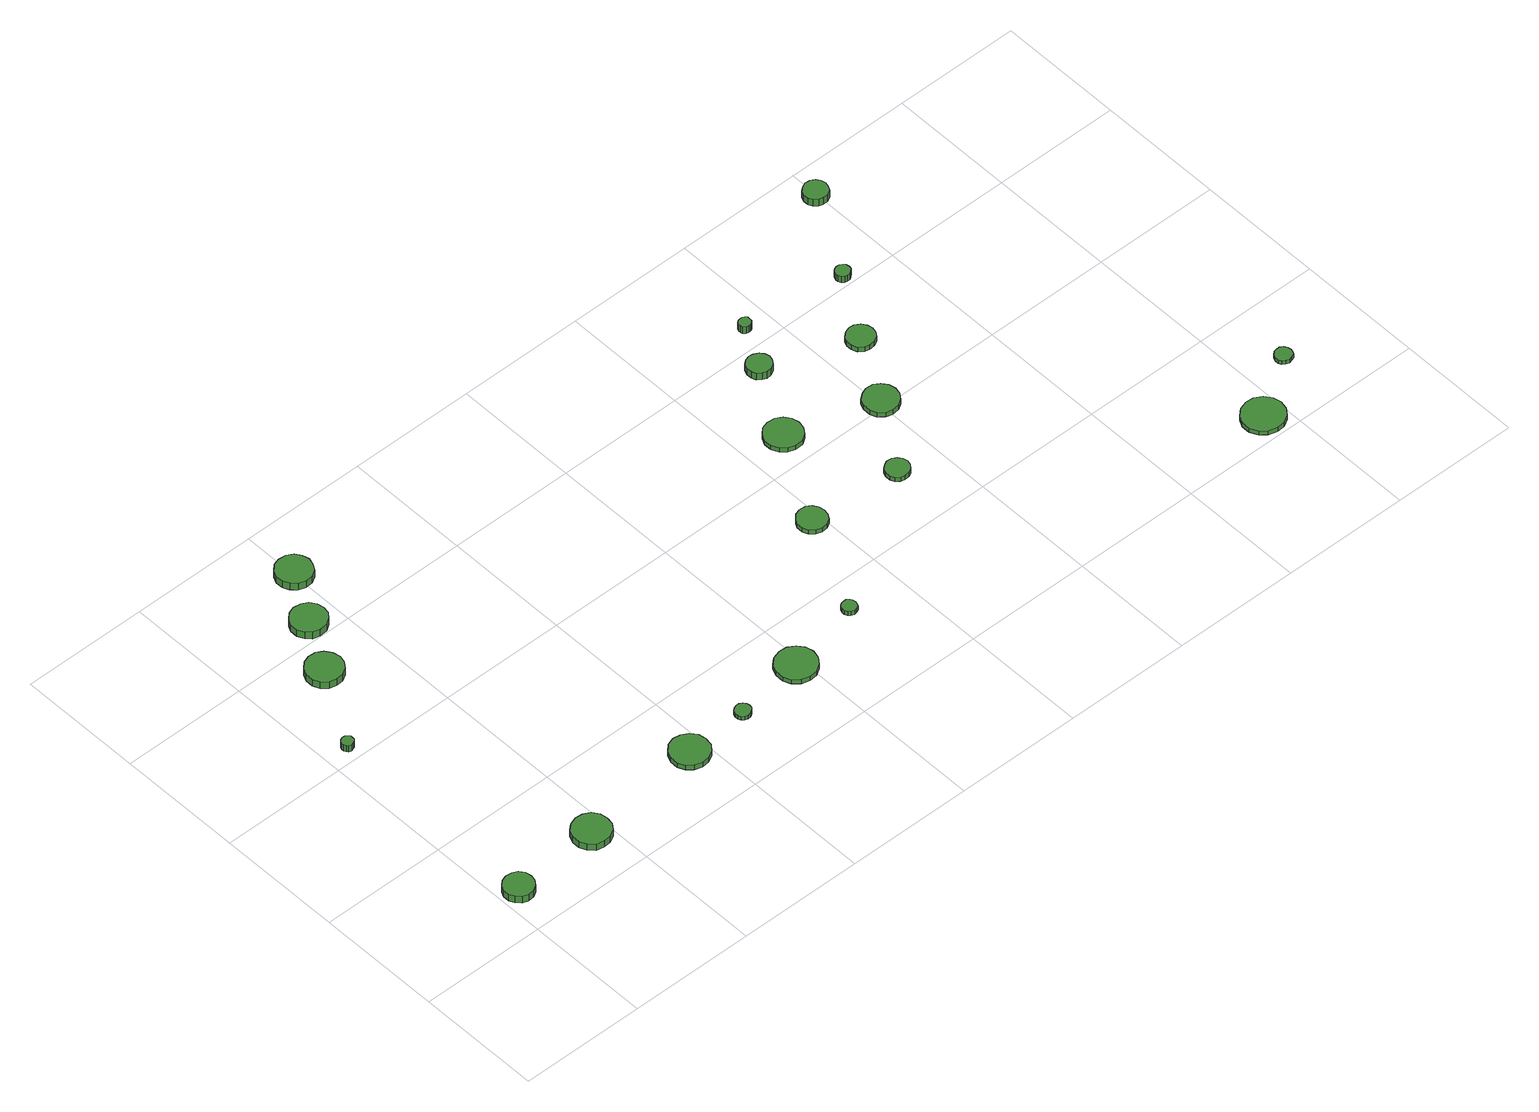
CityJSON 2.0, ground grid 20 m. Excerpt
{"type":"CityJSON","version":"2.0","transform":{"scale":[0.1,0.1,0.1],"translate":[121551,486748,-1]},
"CityObjects":{
"tree1":{"type":"SolitaryVegetationObject","attributes":{"function":"something"},"geometry":[{"type":"MultiSurface","lod":"1","boundaries":[[[0,1,2,3,4,5,6,7,8,9,10,11,12,13,14]],[[15,16,17,18,19,20,21,22,23,24,25,26,27,28,29]],[[0,29,28,1]],[[1,28,27,2]],[[2,27,26,3]],[[3,26,25,4]],[[4,25,24,5]],[[5,24,23,6]],[[6,23,22,7]],[[7,22,21,8]],[[8,21,20,9]],[[9,20,19,10]],[[10,19,18,11]],[[11,18,17,12]],[[12,17,16,13]],[[13,16,15,14]],[[14,15,29,0]]]}]},
"tree2":{"type":"SolitaryVegetationObject","attributes":{"function":"something"},"geometry":[{"type":"MultiSurface","lod":"1","boundaries":[[[30,31,32,33,34,35,36,37,38,39,40,41,42,43,44]],[[45,46,47,48,49,50,51,52,53,54,55,56,57,58,59]],[[30,59,58,31]],[[31,58,57,32]],[[32,57,56,33]],[[33,56,55,34]],[[34,55,54,35]],[[35,54,53,36]],[[36,53,52,37]],[[37,52,51,38]],[[38,51,50,39]],[[39,50,49,40]],[[40,49,48,41]],[[41,48,47,42]],[[42,47,46,43]],[[43,46,45,44]],[[44,45,59,30]]]}]},
"tree3":{"type":"SolitaryVegetationObject","attributes":{"function":"something"},"geometry":[{"type":"MultiSurface","lod":"1","boundaries":[[[60,61,62,63,64,65,66,67,68,69,70,71,72,73,74]],[[75,76,77,78,79,80,81,82,83,84,85,86,87,88,89]],[[60,89,88,61]],[[61,88,87,62]],[[62,87,86,63]],[[63,86,85,64]],[[64,85,84,65]],[[65,84,83,66]],[[66,83,82,67]],[[67,82,81,68]],[[68,81,80,69]],[[69,80,79,70]],[[70,79,78,71]],[[71,78,77,72]],[[72,77,76,73]],[[73,76,75,74]],[[74,75,89,60]]]}]},
"tree4":{"type":"SolitaryVegetationObject","attributes":{"function":"something"},"geometry":[{"type":"MultiSurface","lod":"1","boundaries":[[[90,91,92,93,94,95,96,97,98,99,100,101,102,103,104]],[[105,106,107,108,109,110,111,112,113,114,115,116,117,118,119]],[[90,119,118,91]],[[91,118,117,92]],[[92,117,116,93]],[[93,116,115,94]],[[94,115,114,95]],[[95,114,113,96]],[[96,113,112,97]],[[97,112,111,98]],[[98,111,110,99]],[[99,110,109,100]],[[100,109,108,101]],[[101,108,107,102]],[[102,107,106,103]],[[103,106,105,104]],[[104,105,119,90]]]}]},
"tree5":{"type":"SolitaryVegetationObject","attributes":{"function":"something"},"geometry":[{"type":"MultiSurface","lod":"1","boundaries":[[[120,121,122,123,124,125,126,127,128,129,130,131,132,133,134]],[[135,136,137,138,139,140,141,142,143,144,145,146,147,148,149]],[[120,149,148,121]],[[121,148,147,122]],[[122,147,146,123]],[[123,146,145,124]],[[124,145,144,125]],[[125,144,143,126]],[[126,143,142,127]],[[127,142,141,128]],[[128,141,140,129]],[[129,140,139,130]],[[130,139,138,131]],[[131,138,137,132]],[[132,137,136,133]],[[133,136,135,134]],[[134,135,149,120]]]}]},
"tree6":{"type":"SolitaryVegetationObject","attributes":{"function":"something"},"geometry":[{"type":"MultiSurface","lod":"1","boundaries":[[[150,151,152,153,154,155,156,157,158,159,160,161,162,163,164]],[[165,166,167,168,169,170,171,172,173,174,175,176,177,178,179]],[[150,179,178,151]],[[151,178,177,152]],[[152,177,176,153]],[[153,176,175,154]],[[154,175,174,155]],[[155,174,173,156]],[[156,173,172,157]],[[157,172,171,158]],[[158,171,170,159]],[[159,170,169,160]],[[160,169,168,161]],[[161,168,167,162]],[[162,167,166,163]],[[163,166,165,164]],[[164,165,179,150]]]}]},
"tree7":{"type":"SolitaryVegetationObject","attributes":{"function":"something"},"geometry":[{"type":"MultiSurface","lod":"1","boundaries":[[[180,181,182,183,184,185,186,187,188,189,190,191,192,193,194]],[[195,196,197,198,199,200,201,202,203,204,205,206,207,208,209]],[[180,209,208,181]],[[181,208,207,182]],[[182,207,206,183]],[[183,206,205,184]],[[184,205,204,185]],[[185,204,203,186]],[[186,203,202,187]],[[187,202,201,188]],[[188,201,200,189]],[[189,200,199,190]],[[190,199,198,191]],[[191,198,197,192]],[[192,197,196,193]],[[193,196,195,194]],[[194,195,209,180]]]}]},
"tree8":{"type":"SolitaryVegetationObject","attributes":{"function":"something"},"geometry":[{"type":"MultiSurface","lod":"1","boundaries":[[[210,211,212,213,214,215,216,217,218,219,220,221,222,223,224]],[[225,226,227,228,229,230,231,232,233,234,235,236,237,238,239]],[[210,239,238,211]],[[211,238,237,212]],[[212,237,236,213]],[[213,236,235,214]],[[214,235,234,215]],[[215,234,233,216]],[[216,233,232,217]],[[217,232,231,218]],[[218,231,230,219]],[[219,230,229,220]],[[220,229,228,221]],[[221,228,227,222]],[[222,227,226,223]],[[223,226,225,224]],[[224,225,239,210]]]}]},
"tree9":{"type":"SolitaryVegetationObject","attributes":{"function":"something"},"geometry":[{"type":"MultiSurface","lod":"1","boundaries":[[[240,241,242,243,244,245,246,247,248,249,250,251,252,253,254]],[[255,256,257,258,259,260,261,262,263,264,265,266,267,268,269]],[[240,269,268,241]],[[241,268,267,242]],[[242,267,266,243]],[[243,266,265,244]],[[244,265,264,245]],[[245,264,263,246]],[[246,263,262,247]],[[247,262,261,248]],[[248,261,260,249]],[[249,260,259,250]],[[250,259,258,251]],[[251,258,257,252]],[[252,257,256,253]],[[253,256,255,254]],[[254,255,269,240]]]}]},
"tree10":{"type":"SolitaryVegetationObject","attributes":{"function":"something"},"geometry":[{"type":"MultiSurface","lod":"1","boundaries":[[[270,271,272,273,274,275,276,277,278,279,280,281,282,283,284]],[[285,286,287,288,289,290,291,292,293,294,295,296,297,298,299]],[[270,299,298,271]],[[271,298,297,272]],[[272,297,296,273]],[[273,296,295,274]],[[274,295,294,275]],[[275,294,293,276]],[[276,293,292,277]],[[277,292,291,278]],[[278,291,290,279]],[[279,290,289,280]],[[280,289,288,281]],[[281,288,287,282]],[[282,287,286,283]],[[283,286,285,284]],[[284,285,299,270]]]}]},
"tree11":{"type":"SolitaryVegetationObject","attributes":{"function":"something"},"geometry":[{"type":"MultiSurface","lod":"1","boundaries":[[[300,301,302,303,304,305,306,307,308,309,310,311,312,313,314]],[[315,316,317,318,319,320,321,322,323,324,325,326,327,328,329]],[[300,329,328,301]],[[301,328,327,302]],[[302,327,326,303]],[[303,326,325,304]],[[304,325,324,305]],[[305,324,323,306]],[[306,323,322,307]],[[307,322,321,308]],[[308,321,320,309]],[[309,320,319,310]],[[310,319,318,311]],[[311,318,317,312]],[[312,317,316,313]],[[313,316,315,314]],[[314,315,329,300]]]}]},
"tree12":{"type":"SolitaryVegetationObject","attributes":{"function":"something"},"geometry":[{"type":"MultiSurface","lod":"1","boundaries":[[[330,331,332,333,334,335,336,337,338,339,340,341,342,343,344]],[[345,346,347,348,349,350,351,352,353,354,355,356,357,358,359]],[[330,359,358,331]],[[331,358,357,332]],[[332,357,356,333]],[[333,356,355,334]],[[334,355,354,335]],[[335,354,353,336]],[[336,353,352,337]],[[337,352,351,338]],[[338,351,350,339]],[[339,350,349,340]],[[340,349,348,341]],[[341,348,347,342]],[[342,347,346,343]],[[343,346,345,344]],[[344,345,359,330]]]}]},
"tree13":{"type":"SolitaryVegetationObject","attributes":{"function":"something"},"geometry":[{"type":"MultiSurface","lod":"1","boundaries":[[[360,361,362,363,364,365,366,367,368,369,370,371,372,373,374]],[[375,376,377,378,379,380,381,382,383,384,385,386,387,388,389]],[[360,389,388,361]],[[361,388,387,362]],[[362,387,386,363]],[[363,386,385,364]],[[364,385,384,365]],[[365,384,383,366]],[[366,383,382,367]],[[367,382,381,368]],[[368,381,380,369]],[[369,380,379,370]],[[370,379,378,371]],[[371,378,377,372]],[[372,377,376,373]],[[373,376,375,374]],[[374,375,389,360]]]}]},
"tree14":{"type":"SolitaryVegetationObject","attributes":{"function":"something"},"geometry":[{"type":"MultiSurface","lod":"1","boundaries":[[[390,391,392,393,394,395,396,397,398,399,400,401,402,403,404]],[[405,406,407,408,409,410,411,412,413,414,415,416,417,418,419]],[[390,419,418,391]],[[391,418,417,392]],[[392,417,416,393]],[[393,416,415,394]],[[394,415,414,395]],[[395,414,413,396]],[[396,413,412,397]],[[397,412,411,398]],[[398,411,410,399]],[[399,410,409,400]],[[400,409,408,401]],[[401,408,407,402]],[[402,407,406,403]],[[403,406,405,404]],[[404,405,419,390]]]}]},
"tree15":{"type":"SolitaryVegetationObject","attributes":{"function":"something"},"geometry":[{"type":"MultiSurface","lod":"1","boundaries":[[[420,421,422,423,424,425,426,427,428,429,430,431,432,433,434]],[[435,436,437,438,439,440,441,442,443,444,445,446,447,448,449]],[[420,449,448,421]],[[421,448,447,422]],[[422,447,446,423]],[[423,446,445,424]],[[424,445,444,425]],[[425,444,443,426]],[[426,443,442,427]],[[427,442,441,428]],[[428,441,440,429]],[[429,440,439,430]],[[430,439,438,431]],[[431,438,437,432]],[[432,437,436,433]],[[433,436,435,434]],[[434,435,449,420]]]}]},
"tree16":{"type":"SolitaryVegetationObject","attributes":{"function":"something"},"geometry":[{"type":"MultiSurface","lod":"1","boundaries":[[[450,451,452,453,454,455,456,457,458,459,460,461,462,463,464]],[[465,466,467,468,469,470,471,472,473,474,475,476,477,478,479]],[[450,479,478,451]],[[451,478,477,452]],[[452,477,476,453]],[[453,476,475,454]],[[454,475,474,455]],[[455,474,473,456]],[[456,473,472,457]],[[457,472,471,458]],[[458,471,470,459]],[[459,470,469,460]],[[460,469,468,461]],[[461,468,467,462]],[[462,467,466,463]],[[463,466,465,464]],[[464,465,479,450]]]}]},
"tree17":{"type":"SolitaryVegetationObject","attributes":{"function":"something"},"geometry":[{"type":"MultiSurface","lod":"1","boundaries":[[[480,481,482,483,484,485,486,487,488,489,490,491,492,493,494]],[[495,496,497,498,499,500,501,502,503,504,505,506,507,508,509]],[[480,509,508,481]],[[481,508,507,482]],[[482,507,506,483]],[[483,506,505,484]],[[484,505,504,485]],[[485,504,503,486]],[[486,503,502,487]],[[487,502,501,488]],[[488,501,500,489]],[[489,500,499,490]],[[490,499,498,491]],[[491,498,497,492]],[[492,497,496,493]],[[493,496,495,494]],[[494,495,509,480]]]}]},
"tree18":{"type":"SolitaryVegetationObject","attributes":{"function":"something"},"geometry":[{"type":"MultiSurface","lod":"1","boundaries":[[[510,511,512,513,514,515,516,517,518,519,520,521,522,523,524]],[[525,526,527,528,529,530,531,532,533,534,535,536,537,538,539]],[[510,539,538,511]],[[511,538,537,512]],[[512,537,536,513]],[[513,536,535,514]],[[514,535,534,515]],[[515,534,533,516]],[[516,533,532,517]],[[517,532,531,518]],[[518,531,530,519]],[[519,530,529,520]],[[520,529,528,521]],[[521,528,527,522]],[[522,527,526,523]],[[523,526,525,524]],[[524,525,539,510]]]}]},
"tree19":{"type":"SolitaryVegetationObject","attributes":{"function":"something"},"geometry":[{"type":"MultiSurface","lod":"1","boundaries":[[[540,541,542,543,544,545,546,547,548,549,550,551,552,553,554]],[[555,556,557,558,559,560,561,562,563,564,565,566,567,568,569]],[[540,569,568,541]],[[541,568,567,542]],[[542,567,566,543]],[[543,566,565,544]],[[544,565,564,545]],[[545,564,563,546]],[[546,563,562,547]],[[547,562,561,548]],[[548,561,560,549]],[[549,560,559,550]],[[550,559,558,551]],[[551,558,557,552]],[[552,557,556,553]],[[553,556,555,554]],[[554,555,569,540]]]}]},
"tree20":{"type":"SolitaryVegetationObject","attributes":{"function":"something"},"geometry":[{"type":"MultiSurface","lod":"1","boundaries":[[[570,571,572,573,574,575,576,577,578,579,580,581,582,583,584]],[[585,586,587,588,589,590,591,592,593,594,595,596,597,598,599]],[[570,599,598,571]],[[571,598,597,572]],[[572,597,596,573]],[[573,596,595,574]],[[574,595,594,575]],[[575,594,593,576]],[[576,593,592,577]],[[577,592,591,578]],[[578,591,590,579]],[[579,590,589,580]],[[580,589,588,581]],[[581,588,587,582]],[[582,587,586,583]],[[583,586,585,584]],[[584,585,599,570]]]}]},
"tree21":{"type":"SolitaryVegetationObject","attributes":{"function":"something"},"geometry":[{"type":"MultiSurface","lod":"1","boundaries":[[[600,601,602,603,604,605,606,607,608,609,610,611,612,613,614]],[[615,616,617,618,619,620,621,622,623,624,625,626,627,628,629]],[[600,629,628,601]],[[601,628,627,602]],[[602,627,626,603]],[[603,626,625,604]],[[604,625,624,605]],[[605,624,623,606]],[[606,623,622,607]],[[607,622,621,608]],[[608,621,620,609]],[[609,620,619,610]],[[610,619,618,611]],[[611,618,617,612]],[[612,617,616,613]],[[613,616,615,614]],[[614,615,629,600]]]}]}
},
"vertices":[
[50,67,25],[48,77,25],[42,85,25],[34,89,25],[24,90,25],[15,87,25],[8,81,25],[4,72,25],[4,62,25],[8,54,25],[15,47,25],[24,44,25],[34,45,25],[42,50,25],[48,58,25],[48,58,12],[42,50,12],[34,45,12],[24,44,12],[15,47,12],[8,54,12],[4,62,12],[4,72,12],[8,81,12],[15,87,12],[24,90,12],[34,89,12],[42,85,12],[48,77,12],[50,67,12],
[48,424,19],[48,428,19],[45,431,19],[42,433,19],[38,434,19],[34,432,19],[32,430,19],[30,426,19],[30,422,19],[32,419,19],[34,416,19],[38,415,19],[42,416,19],[45,417,19],[48,421,19],[48,421,7],[45,417,7],[42,416,7],[38,415,7],[34,416,7],[32,419,7],[30,422,7],[30,426,7],[32,430,7],[34,432,7],[38,434,7],[42,433,7],[45,431,7],[48,428,7],[48,424,7],
[202,81,19],[200,93,19],[193,103,19],[182,109,19],[170,110,19],[158,106,19],[149,98,19],[144,87,19],[144,75,19],[149,64,19],[158,55,19],[170,52,19],[182,53,19],[193,59,19],[200,69,19],[200,69,7],[193,59,7],[182,53,7],[170,52,7],[158,55,7],[149,64,7],[144,75,7],[144,87,7],[149,98,7],[158,106,7],[170,110,7],[182,109,7],[193,103,7],[200,93,7],[202,81,7],
[137,546,20],[134,558,20],[127,568,20],[117,574,20],[105,575,20],[94,571,20],[85,563,20],[80,552,20],[80,540,20],[85,529,20],[94,521,20],[105,518,20],[117,519,20],[127,525,20],[134,535,20],[134,535,7],[127,525,7],[117,519,7],[105,518,7],[94,521,7],[85,529,7],[80,540,7],[80,552,7],[85,563,7],[94,571,7],[105,575,7],[117,574,7],[127,568,7],[134,558,7],[137,546,7],
[180,626,23],[178,637,23],[171,647,23],[161,652,23],[149,654,23],[138,650,23],[130,642,23],[125,632,23],[125,620,23],[130,610,23],[138,602,23],[149,599,23],[161,600,23],[171,606,23],[178,615,23],[178,615,10],[171,606,10],[161,600,10],[149,599,10],[138,602,10],[130,610,10],[125,620,10],[125,632,10],[130,642,10],[138,650,10],[149,654,10],[161,652,10],[171,647,10],[178,637,10],[180,626,10],
[402,102,16],[400,114,16],[392,124,16],[381,130,16],[369,132,16],[357,128,16],[348,119,16],[343,108,16],[343,95,16],[348,84,16],[357,76,16],[369,72,16],[381,73,16],[392,79,16],[400,89,16],[400,89,7],[392,79,7],[381,73,7],[369,72,7],[357,76,7],[348,84,7],[343,95,7],[343,108,7],[348,119,7],[357,128,7],[369,132,7],[381,130,7],[392,124,7],[400,114,7],[402,102,7],
[225,705,25],[222,716,25],[216,725,25],[206,731,25],[194,732,25],[183,729,25],[175,721,25],[170,711,25],[170,699,25],[175,689,25],[183,681,25],[194,677,25],[206,678,25],[216,684,25],[222,694,25],[222,694,12],[216,684,12],[206,678,12],[194,677,12],[183,681,12],[175,689,12],[170,699,12],[170,711,12],[175,721,12],[183,729,12],[194,732,12],[206,731,12],[216,725,12],[222,716,12],[225,705,12],
[489,109,14],[488,114,14],[485,118,14],[480,121,14],[475,121,14],[470,119,14],[466,116,14],[464,111,14],[464,106,14],[466,102,14],[470,98,14],[475,96,14],[480,97,14],[485,100,14],[488,104,14],[488,104,7],[485,100,7],[480,97,7],[475,96,7],[470,98,7],[466,102,7],[464,106,7],[464,111,7],[466,116,7],[470,119,7],[475,121,7],[480,121,7],[485,118,7],[488,114,7],[489,109,7],
[620,124,15],[617,137,15],[609,147,15],[598,154,15],[585,155,15],[572,151,15],[562,142,15],[557,130,15],[557,117,15],[562,105,15],[572,96,15],[585,92,15],[598,93,15],[609,100,15],[617,111,15],[617,111,7],[609,100,7],[598,93,7],[585,92,7],[572,96,7],[562,105,7],[557,117,7],[557,130,7],[562,142,7],[572,151,7],[585,155,7],[598,154,7],[609,147,7],[617,137,7],[620,124,7],
[724,154,15],[723,159,15],[721,162,15],[717,165,15],[712,165,15],[707,164,15],[704,161,15],[702,156,15],[702,152,15],[704,147,15],[707,144,15],[712,142,15],[717,143,15],[721,145,15],[723,149,15],[723,149,7],[721,145,7],[717,143,7],[712,142,7],[707,144,7],[704,147,7],[702,152,7],[702,156,7],[704,161,7],[707,164,7],[712,165,7],[717,165,7],[721,162,7],[723,159,7],[724,154,7],
[808,308,15],[806,317,15],[801,325,15],[793,330,15],[783,331,15],[774,328,15],[767,321,15],[763,313,15],[763,303,15],[767,295,15],[774,288,15],[783,285,15],[793,286,15],[801,291,15],[806,299,15],[806,299,7],[801,291,7],[793,286,7],[783,285,7],[774,288,7],[767,295,7],[763,303,7],[763,313,7],[767,321,7],[774,328,7],[783,331,7],[793,330,7],[801,325,7],[806,317,7],[808,308,7],
[893,451,15],[890,463,15],[883,473,15],[873,479,15],[860,480,15],[849,477,15],[840,468,15],[835,457,15],[835,445,15],[840,434,15],[849,426,15],[860,422,15],[873,423,15],[883,429,15],[890,439,15],[890,439,7],[883,429,7],[873,423,7],[860,422,7],[849,426,7],[840,434,7],[835,445,7],[835,457,7],[840,468,7],[849,477,7],[860,480,7],[873,479,7],[883,473,7],[890,463,7],[893,451,7],
[953,299,15],[951,307,15],[946,313,15],[940,317,15],[932,318,15],[925,315,15],[919,310,15],[916,303,15],[916,295,15],[919,288,15],[925,283,15],[932,281,15],[940,282,15],[946,285,15],[951,292,15],[951,292,7],[946,285,7],[940,282,7],[932,281,7],[925,283,7],[919,288,7],[916,295,7],[916,303,7],[919,310,7],[925,315,7],[932,318,7],[940,317,7],[946,313,7],[951,307,7],[953,299,7],
[943,565,20],[941,573,20],[936,579,20],[929,583,20],[921,584,20],[914,582,20],[908,577,20],[905,569,20],[905,561,20],[908,554,20],[914,549,20],[921,546,20],[929,547,20],[936,551,20],[941,558,20],[941,558,7],[936,551,7],[929,547,7],[921,546,7],[914,549,7],[908,554,7],[905,561,7],[905,569,7],[908,577,7],[914,582,7],[921,584,7],[929,583,7],[936,579,7],[941,573,7],[943,565,7],
[1031,409,16],[1029,420,16],[1022,429,16],[1013,435,16],[1001,436,16],[991,432,16],[982,425,16],[978,415,16],[978,403,16],[982,393,16],[991,385,16],[1001,382,16],[1013,383,16],[1022,389,16],[1029,398,16],[1029,398,7],[1022,389,7],[1013,383,7],[1001,382,7],[991,385,7],[982,393,7],[978,403,7],[978,415,7],[982,425,7],[991,432,7],[1001,436,7],[1013,435,7],[1022,429,7],[1029,420,7],[1031,409,7],
[969,634,21],[969,638,21],[966,641,21],[963,643,21],[959,643,21],[955,642,21],[952,640,21],[951,636,21],[951,632,21],[952,629,21],[955,626,21],[959,625,21],[963,625,21],[966,627,21],[969,630,21],[969,630,8],[966,627,8],[963,625,8],[959,625,8],[955,626,8],[952,629,8],[951,632,8],[951,636,8],[952,640,8],[955,642,8],[959,643,8],[963,643,8],[966,641,8],[969,638,8],[969,634,8],
[1083,512,17],[1081,521,17],[1076,528,17],[1068,533,17],[1059,534,17],[1051,531,17],[1044,525,17],[1040,517,17],[1040,508,17],[1044,499,17],[1051,493,17],[1059,491,17],[1068,492,17],[1076,496,17],[1081,503,17],[1081,503,8],[1076,496,8],[1068,492,8],[1059,491,8],[1051,493,8],[1044,499,8],[1040,508,8],[1040,517,8],[1044,525,8],[1051,531,8],[1059,534,8],[1068,533,8],[1076,528,8],[1081,521,8],[1083,512,8],
[1133,614,23],[1132,619,23],[1129,622,23],[1125,625,23],[1120,625,23],[1116,624,23],[1112,621,23],[1110,616,23],[1110,612,23],[1112,607,23],[1116,604,23],[1120,603,23],[1125,603,23],[1129,606,23],[1132,609,23],[1132,609,11],[1129,606,11],[1125,603,11],[1120,603,11],[1116,604,11],[1112,607,11],[1110,612,11],[1110,616,11],[1112,621,11],[1116,624,11],[1120,625,11],[1125,625,11],[1129,622,11],[1132,619,11],[1133,614,11],
[1399,37,17],[1396,50,17],[1388,61,17],[1376,68,17],[1363,69,17],[1350,65,17],[1340,56,17],[1334,44,17],[1334,30,17],[1340,18,17],[1350,9,17],[1363,5,17],[1376,6,17],[1388,13,17],[1396,24,17],[1396,24,9],[1388,13,9],[1376,6,9],[1363,5,9],[1350,9,9],[1340,18,9],[1334,30,9],[1334,44,9],[1340,56,9],[1350,65,9],[1363,69,9],[1376,68,9],[1388,61,9],[1396,50,9],[1399,37,9],
[1213,748,25],[1211,756,25],[1207,762,25],[1200,766,25],[1192,767,25],[1185,764,25],[1179,759,25],[1176,752,25],[1176,744,25],[1179,737,25],[1185,732,25],[1192,730,25],[1200,730,25],[1207,734,25],[1211,741,25],[1211,741,12],[1207,734,12],[1200,730,12],[1192,730,12],[1185,732,12],[1179,737,12],[1176,744,12],[1176,752,12],[1179,759,12],[1185,764,12],[1192,767,12],[1200,766,12],[1207,762,12],[1211,756,12],[1213,748,12],
[1476,102,15],[1475,107,15],[1472,112,15],[1467,115,15],[1462,115,15],[1457,114,15],[1452,110,15],[1450,105,15],[1450,99,15],[1452,94,15],[1457,91,15],[1462,89,15],[1467,90,15],[1472,92,15],[1475,97,15],[1475,97,8],[1472,92,8],[1467,90,8],[1462,89,8],[1457,91,8],[1452,94,8],[1450,99,8],[1450,105,8],[1452,110,8],[1457,114,8],[1462,115,8],[1467,115,8],[1472,112,8],[1475,107,8],[1476,102,8]
]}
